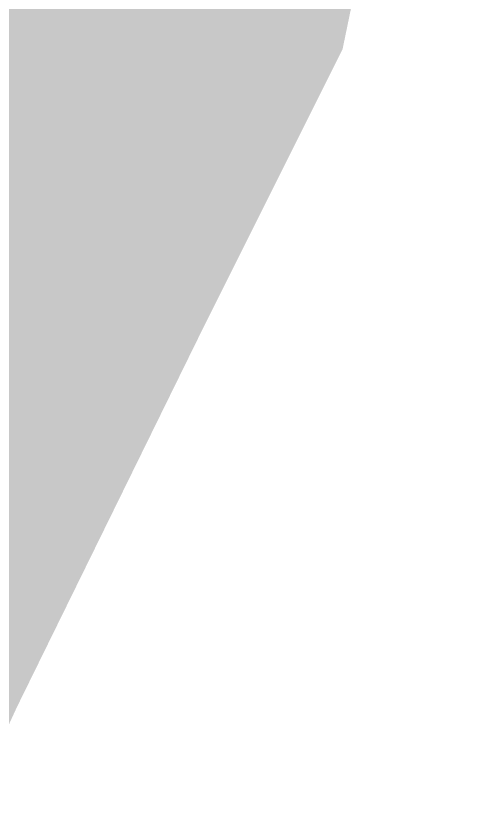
# Model space of a CAD drawing. Header units: inches. Extents: x 288635 to 693176, y 676945 to 1601077.
# Drawn here: x 492221 to 492577, y 1135525 to 1136158 of the extents above; entities that cross this region are included whole.
import ezdxf

# ---------------------------------------------------------------- set-up
doc = ezdxf.new("R2010")
doc.units = ezdxf.units.IN
doc.header["$MEASUREMENT"] = 0

msp = doc.modelspace()

# ---------------------------------------------------------------- hatches: boundary and pattern name
msp.add_hatch(color=256).paths.add_polyline_path([(490682.3849, 1131411.4745), (490465.4261, 1131168.0574), (490253.759, 1130998.7237), (490010.3418, 1130824.0984), (489740.4663, 1130638.8897), (489497.0492, 1130554.2228), (488994.3398, 1130554.2228), (488481.0471, 1130596.5562), (488063.0046, 1130633.598), (487977.3066, 1130638.1483), (487465.0451, 1130665.348), (487045.582, 1130741.3138), (486793.0021, 1130787.0566), (486015.1255, 1130855.8484), (485406.5826, 1130903.4735), (484581.081, 1131056.9322), (483924.913, 1131157.474), (483416.912, 1131236.8492), (482649.6188, 1131310.9327), (481966.9924, 1131289.766), (481623.615, 1131253.5493), (481901.3494, 1131333.7402), (482648.1109, 1131511.5406), (483328.8323, 1131643.6209), (483831.7533, 1131770.6211), (484619.1548, 1131989.0615), (485381.1564, 1132298.9422), (486413.0334, 1132822.6065), (486783.4508, 1133092.4821), (487045.582, 1133267.2362), (487323.2019, 1133452.3161), (487799.4529, 1133790.9835), (488053.4534, 1134071.4424), (488238.6621, 1134330.7346), (488359.3018, 1134645.8827), (488491.8512, 1135027.3662), (488608.6914, 1135443.9271), (488740.7717, 1136104.3284), (488801.7318, 1136759.6497), (488761.0917, 1137379.4109), (488735.6917, 1137831.5318), (488811.1461, 1138024.3566), (488897.5063, 1138405.3573), (487045.582, 1138902.6771), (486911.2223, 1138938.7584), (486088.2606, 1139253.719), (485707.2599, 1139482.3195), (485285.619, 1139924.2804), (484996.0585, 1140442.4414), (484977.0472, 1140494.4428), (484823.3381, 1140914.8824), (484810.7575, 1141103.5915), (484806.4362, 1141276.6513), (484818.2581, 1141473.6835), (484863.9782, 1141646.4038), (485021.4585, 1141956.2845), (485255.139, 1142174.7249), (485473.5794, 1142306.8052), (485839.3402, 1142433.8054), (486260.981, 1142510.0056), (486758.822, 1142565.8857), (487045.582, 1142093.7478), (487071.9793, 1142050.2858), (487265.0197, 1141847.0854), (487555.0036, 1141555.6198), (487920.1293, 1141380.9945), (488107.2007, 1141282.3568), (488211.1716, 1141227.5358), (488586.8807, 1141089.9522), (489322.4238, 1140804.2017), (489935.2801, 1140494.4428), (490296.0924, 1140312.0757), (490883.4686, 1139978.7), (491454.9697, 1139608.2826), (491761.887, 1139253.7402), (492047.6376, 1138756.3226), (492301.6381, 1138163.6547), (492481.5551, 1137443.9866), (492555.6386, 1137041.8191), (492576.8053, 1136692.5684), (492545.0553, 1136438.5679), (492481.5551, 1136131.6506), (492370.4299, 1135909.4002), (492222.2629, 1135607.7746), (492031.7626, 1135195.0238), (491920.6373, 1134941.0233), (491814.8038, 1134348.3554), (491767.1787, 1133993.813), (491756.5953, 1133787.4376), (491740.7203, 1133491.1037), (491687.8035, 1133184.1864), (491629.5951, 1132972.5193), (491428.5114, 1132797.894), (491280.3444, 1132665.602), (491232.7193, 1132575.6435), (491206.2609, 1132353.3931), (491174.5108, 1132136.4343), (491089.844, 1131988.2674), (490941.677, 1131766.0169), (490682.3849, 1131411.4745)], flags=0)

doc.saveas('drawing.dxf')
